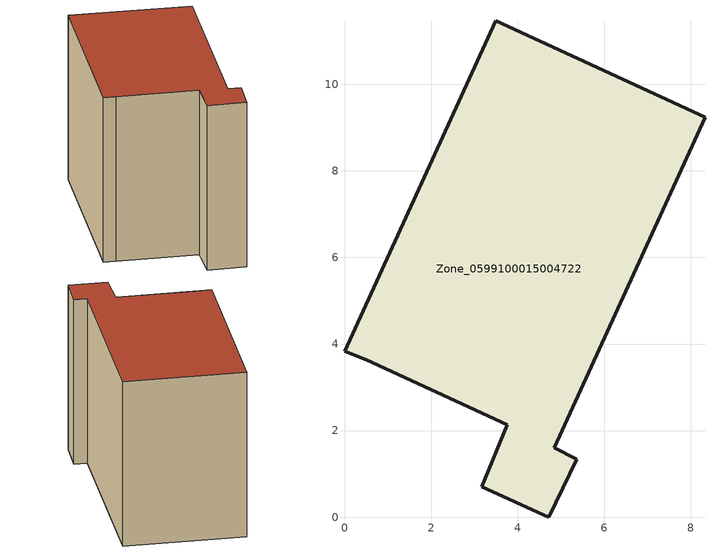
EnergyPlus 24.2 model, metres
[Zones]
Zone_0599100015004722
 floor ground (C_G): 5.37,1.34 4.72,0 3.17,0.7 3.76,2.14 0.5,3.64 0,3.84 3.49,11.47 8.33,9.25 4.85,1.6 z0.97
 wall outside (C_F): 0.5,3.64 3.76,2.14 3.17,0.7 4.72,0 5.37,1.34 4.85,1.6 8.33,9.25 3.49,11.47 0,3.84 0.5,3.64 z0.97:8.65
 roof outside (C_R): 4.85,1.6 8.33,9.25 3.49,11.47 0,3.84 0.5,3.64 3.76,2.14 3.17,0.7 4.72,0 5.37,1.34 z8.65
[BUILDING]
Pand.0599100015004722: North Axis=0; Terrain=City; Loads Convergence Tolerance Value=0.04; Temperature Convergence Tolerance Value=0.4; Solar Distribution=FullExterior; Maximum Number of Warmup Days=25; Minimum Number of Warmup Days=1
[Site:Location]
Rotterdam.The.Hague.AP_ZH_NLD Design_Conditions: Latitude=51.96; Longitude=4.45; Time Zone=1; Elevation=-4.5
[SITE:GROUNDTEMPERATURE:BUILDINGSURFACE]
18, 18, 18, 18, 18, 18, 18, 18, 18, 18, 18, 18
[MATERIAL] Thermal Absorptance=0.9; Solar Absorptance=0.7; Visible Absorptance=0.7
Name | Roughness | Thickness | Conductivity | Density | Specific Heat
G.TI.1965-1974 | MediumSmooth | 0.15 | 0.882353 | 540 | 1210
F.TI.1965-1974 | Rough | 0.3 | 0.697674 | 1920 | 840
R.TI.1965-1974 | MediumRough | 0.2 | 0.232558 | 1500 | 1000
[CONSTRUCTION]
C_G: G.TI.1965-1974
C_F: F.TI.1965-1974
C_R: R.TI.1965-1974
[ZONE]
Zone_0599100015004722: Type=1; Multiplier=1; Ceiling Height=Autocalculate; Volume=Autocalculate; Floor Area=autocalculate; Part of Total Floor Area=Yes
[ZONEINFILTRATION:DESIGNFLOWRATE]
Infil_Zone_0599100015004722: Zone or ZoneList or Space or SpaceList=Zone_0599100015004722; Schedule=AlwaysOn; Design Flow Rate Calculation Method=Flow/Area; Flow Rate per Floor Area=0.003; Constant Term Coefficient=1; Temperature Term Coefficient=0; Velocity Term Coefficient=0; Velocity Squared Term Coefficient=0
[HVACTEMPLATE:ZONE:IDEALLOADSAIRSYSTEM]
Zone_0599100015004722: Maximum Heating Supply Air Temperature=50; Minimum Cooling Supply Air Temperature=13; Maximum Heating Supply Air Humidity Ratio=0.0156; Minimum Cooling Supply Air Humidity Ratio=0.0077; Heating Limit=NoLimit; Cooling Limit=NoLimit; Dehumidification Control Type=ConstantSensibleHeatRatio; Cooling Sensible Heat Ratio=0.7; Dehumidification Setpoint=60; Humidification Control Type=None; Humidification Setpoint=30; Outdoor Air Method=None; Outdoor Air Flow Rate per Person=0.00944; Outdoor Air Flow Rate per Zone Floor Area=0; Outdoor Air Flow Rate per Zone=0; Demand Controlled Ventilation Type=None; Outdoor Air Economizer Type=NoEconomizer; Heat Recovery Type=None; Sensible Heat Recovery Effectiveness=0.7; Latent Heat Recovery Effectiveness=0.65
[ZONECONTROL:THERMOSTAT]
ThermostatControl_Zone_0599100015004722: Zone or ZoneList=Zone_0599100015004722; Control Type Schedule=DualSetpointControlType; Control 1=Thermostat_Zone_0599100015004722; Temperature Difference Between Cutout And Setpoint=0
[THERMOSTATSETPOINT:DUALSETPOINT]
Thermostat_Zone_0599100015004722: Heating Setpoint Temperature Schedule=HeatingSetpoint_Zone_0599100015004722; Cooling Setpoint Temperature Schedule=CoolingSetpoint_Zone_0599100015004722
[SCHEDULE:COMPACT]
HeatingSetpoint_Zone_0599100015004722: Through: 12/31, For: AllDays, Until: 24:00, 21
CoolingSetpoint_Zone_0599100015004722: Through: 12/31, For: AllDays, Until: 24:00, 24
DualSetpointControlType: Through: 12/31, For: AllDays, Until: 24:00, 4
AlwaysOn: Through: 12/31, For: AllDays, Until: 24:00, 1
